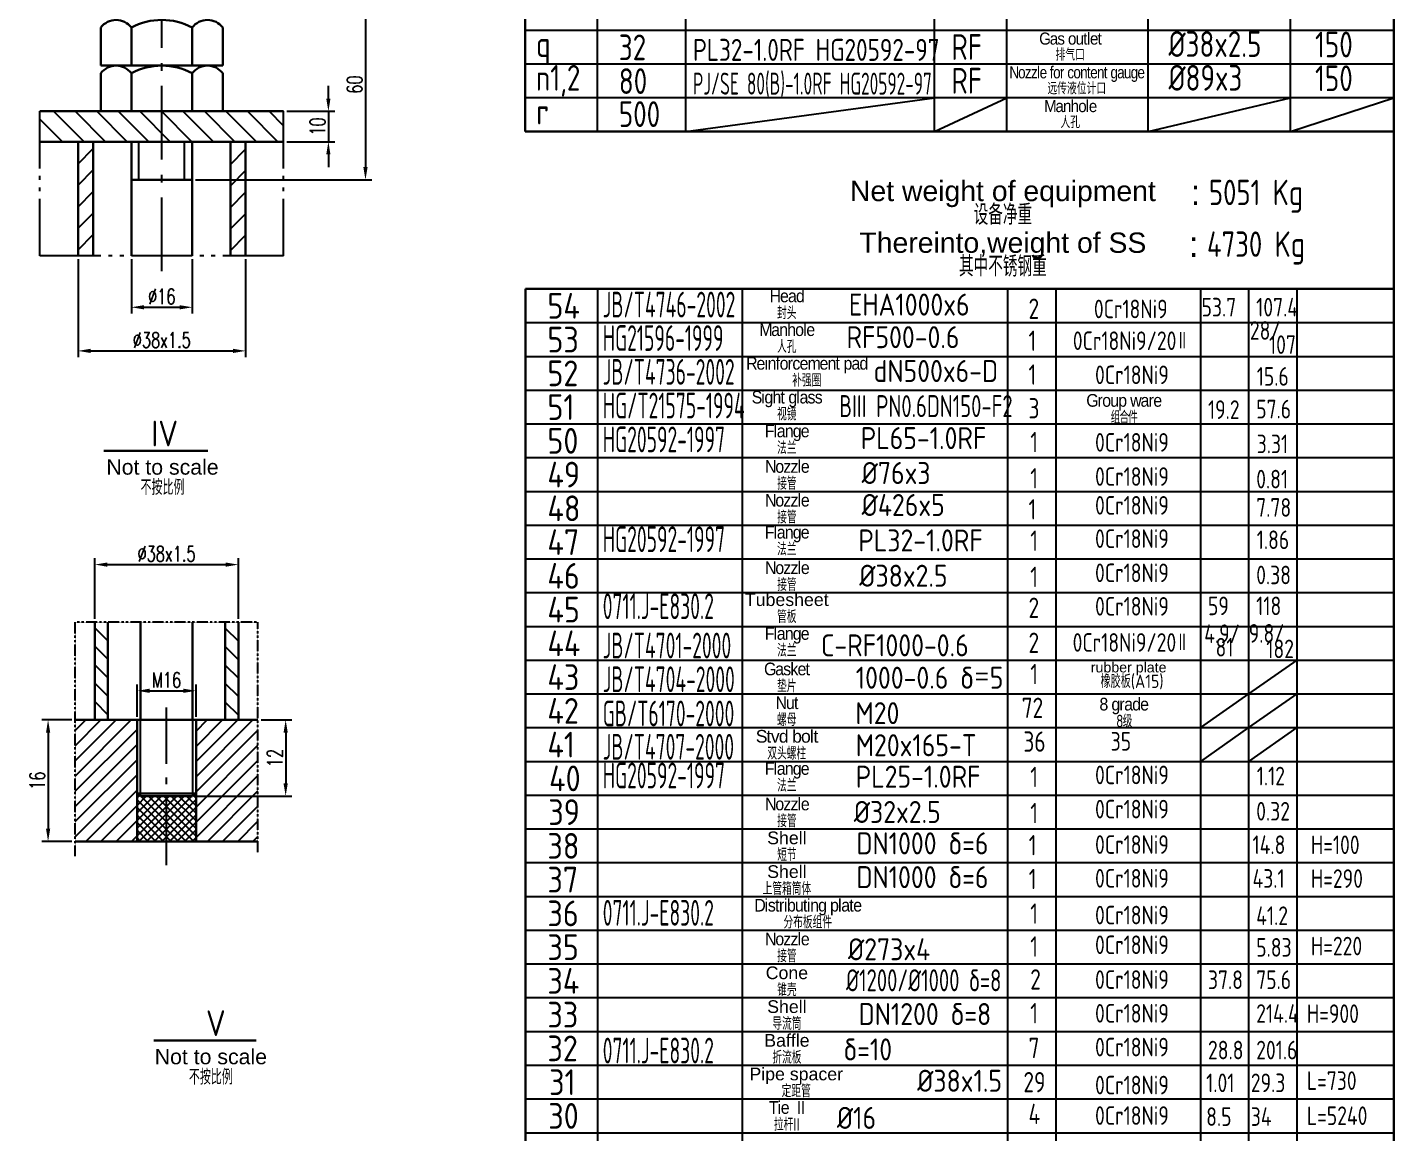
# Model space of a CAD drawing. Extents: x 25064 to 67879, y 10 to 12625.
# Drawn here: x 55334 to 59371, y 3952 to 7219 of the extents above; entities that cross this region are included whole.
import ezdxf

# ---------------------------------------------------------------- set-up
doc = ezdxf.new("R2010")
doc.units = 0
doc.linetypes.add('CENTER1', pattern=[0.75, 0.5, -0.1, 0.05, -0.1])
doc.linetypes.add('PHANTOM2', pattern=[1, 0.5, -0.1, 0.1, -0.1, 0.1, -0.1])
doc.layers.get('0').update_dxf_attribs({"linetype": 'CONTINUOUS'})
doc.layers.get('DEFPOINTS').update_dxf_attribs({"linetype": 'CONTINUOUS'})
for name, color, linetype in [('1', 2, 'CONTINUOUS'), ('4', 3, 'CENTER1'), ('6', 6, 'PHANTOM2'), ('TEXT', 2, 'CONTINUOUS'), ('图层1', 2, 'CONTINUOUS')]:
    doc.layers.add(name, color=color, linetype=linetype)
doc.layers.add('2', color=1, linetype='CONTINUOUS', lineweight=30)
doc.styles.add('Arial', font='arial.ttf')
doc.styles.add('GB', font='gbenor.shx', dxfattribs={"width": 0.9, "bigfont": 'gbcbig.shx'})
doc.styles.add('HZTXT', font='txt', dxfattribs={"width": 0.7, "bigfont": 'HZ.SHX'})
doc.styles.add('样式 1', font='gbenor.shx', dxfattribs={"bigfont": 'gbcbig.shx'})
doc.dimstyles.new('1', dxfattribs={"dimscale": 15, "dimtxt": 3, "dimasz": 2.5, "dimexe": 1.25, "dimexo": 0.625, "dimtad": 1, "dimdec": 0, "dimdsep": 46, "dimlunit": 6, "dimtxsty": 'HZTXT', "dimcen": 2.5, "dimclrt": 256, "dimadec": 0, "dimazin": 0, "dimtfac": 1, "dimtdec": 0, "dimtmove": 0, "dimatfit": 3, "dimfxl": 0, "dimtolj": 1, "dimtzin": 0, "dimarcsym": 0})

# ---------------------------------------------------------------- blocks, each defined once
blk = doc.blocks.new('*D30')
at = {"layer": 'DEFPOINTS', "color": 0}
for p in [(55798.9, 7330.9), (55821.4, 6768.4), (56333.2, 6768.4)]:
    blk.add_point(p, dxfattribs=at)
at = {"layer": 'TEXT', "color": 0, "lineweight": -2}
for p, q in [((55808.3, 7330.9), (56352, 7330.9)), ((56333.2, 7293.4), (56333.2, 6805.9)), ((55830.8, 6768.4), (56352, 6768.4))]:
    blk.add_line(p, q, dxfattribs=at)
at = {"layer": 'TEXT', "color": 0}
for points in [[(56327, 7293.4), (56339.5, 7293.4), (56333.2, 7330.9)], [(56327, 6805.9), (56339.5, 6805.9), (56333.2, 6768.4)]]:
    blk.add_solid(points, dxfattribs=at)
at = {"layer": 'TEXT', "insert": (56301.3, 7049.7), "char_height": 45, "attachment_point": 5, "rotation": 90, "style": 'HZTXT'}
blk.add_mtext('\\A1;60', dxfattribs=at)
blk = doc.blocks.new('*D36')
at = {"layer": 'DEFPOINTS', "color": 0}
for p in [(55475.4, 5172.3), (55395.4, 4813.2), (55475.4, 4813.2)]:
    blk.add_point(p, dxfattribs=at)
at = {"layer": 'TEXT', "color": 0, "lineweight": -2}
for p, q in [((55466, 5172.3), (55376.7, 5172.3)), ((55395.4, 5134.8), (55395.4, 4850.7)), ((55466, 4813.2), (55376.7, 4813.2))]:
    blk.add_line(p, q, dxfattribs=at)
at = {"layer": 'TEXT', "color": 0}
for points in [[(55389.2, 5134.8), (55401.7, 5134.8), (55395.4, 5172.3)], [(55389.2, 4850.7), (55401.7, 4850.7), (55395.4, 4813.2)]]:
    blk.add_solid(points, dxfattribs=at)
at = {"layer": 'TEXT', "insert": (55363.6, 4992.7), "char_height": 45, "attachment_point": 5, "rotation": 90, "style": 'HZTXT'}
blk.add_mtext('\\A1;16', dxfattribs=at)
blk = doc.blocks.new('*D37')
at = {"layer": 'DEFPOINTS', "color": 0}
for p in [(56015.4, 5172.3), (55822.6, 4947.1), (56097.4, 4947.1)]:
    blk.add_point(p, dxfattribs=at)
at = {"layer": 'TEXT', "color": 0, "lineweight": -2}
for p, q in [((56024.8, 5172.3), (56116.1, 5172.3)), ((56097.4, 5134.8), (56097.4, 4984.6)), ((55832, 4947.1), (56116.1, 4947.1))]:
    blk.add_line(p, q, dxfattribs=at)
at = {"layer": 'TEXT', "color": 0}
for points in [[(56091.1, 5134.8), (56103.6, 5134.8), (56097.4, 5172.3)], [(56091.1, 4984.6), (56103.6, 4984.6), (56097.4, 4947.1)]]:
    blk.add_solid(points, dxfattribs=at)
at = {"layer": 'TEXT', "insert": (56065.5, 5059.7), "char_height": 45, "attachment_point": 5, "rotation": 90, "style": 'HZTXT'}
blk.add_mtext('\\A1;12', dxfattribs=at)
blk = doc.blocks.new('*D39')
at = {"layer": 'DEFPOINTS', "color": 0}
for p in [(55832.6, 5258.3), (55658.3, 5172.3), (55832.6, 5172.3)]:
    blk.add_point(p, dxfattribs=at)
at = {"layer": 'TEXT', "color": 0, "lineweight": -2}
for p, q in [((55658.3, 5181.7), (55658.3, 5277.1)), ((55695.8, 5258.3), (55795.1, 5258.3)), ((55832.6, 5181.7), (55832.6, 5277.1))]:
    blk.add_line(p, q, dxfattribs=at)
at = {"layer": 'TEXT', "color": 0}
for points in [[(55695.8, 5264.6), (55695.8, 5252.1), (55658.3, 5258.3)], [(55795.1, 5264.6), (55795.1, 5252.1), (55832.6, 5258.3)]]:
    blk.add_solid(points, dxfattribs=at)
at = {"layer": 'TEXT', "insert": (55745.4, 5290.2), "char_height": 45, "attachment_point": 5, "style": 'HZTXT'}
blk.add_mtext('\\A1;M16', dxfattribs=at)
blk = doc.blocks.new('*D48')
at = {"layer": 'DEFPOINTS', "color": 0}
for p in [(56091.4, 6970.9), (56091.4, 6880.9), (56223.6, 6880.9)]:
    blk.add_point(p, dxfattribs=at)
at = {"layer": 'TEXT', "color": 0, "lineweight": -2}
for p, q in [((56223.6, 7008.4), (56223.6, 7045.9)), ((56100.8, 6970.9), (56242.3, 6970.9)), ((56223.6, 6970.9), (56223.6, 6880.9)), ((56100.8, 6880.9), (56242.3, 6880.9)), ((56223.6, 6843.4), (56223.6, 6805.9))]:
    blk.add_line(p, q, dxfattribs=at)
at = {"layer": 'TEXT', "color": 0}
for points in [[(56217.3, 7008.4), (56229.8, 7008.4), (56223.6, 6970.9)], [(56217.3, 6843.4), (56229.8, 6843.4), (56223.6, 6880.9)]]:
    blk.add_solid(points, dxfattribs=at)
at = {"layer": 'TEXT', "insert": (56191.7, 6925.9), "char_height": 45, "attachment_point": 5, "rotation": 90, "style": 'HZTXT'}
blk.add_mtext('\\A1;10', dxfattribs=at)
blk = doc.blocks.new('*D49')
at = {"layer": 'DEFPOINTS', "color": 0}
for p in [(55641.4, 6543.4), (55821.4, 6543.4), (55821.4, 6391.7)]:
    blk.add_point(p, dxfattribs=at)
at = {"layer": 'TEXT', "color": 0, "lineweight": -2}
for p, q in [((55641.4, 6534), (55641.4, 6372.9)), ((55821.4, 6534), (55821.4, 6372.9)), ((55678.9, 6391.7), (55783.9, 6391.7))]:
    blk.add_line(p, q, dxfattribs=at)
at = {"layer": 'TEXT', "color": 0}
for points in [[(55678.9, 6397.9), (55678.9, 6385.4), (55641.4, 6391.7)], [(55783.9, 6397.9), (55783.9, 6385.4), (55821.4, 6391.7)]]:
    blk.add_solid(points, dxfattribs=at)
at = {"layer": 'TEXT', "insert": (55731.4, 6423.6), "char_height": 45, "attachment_point": 5, "style": 'HZTXT'}
blk.add_mtext('\\A1;%%C16', dxfattribs=at)
blk = doc.blocks.new('*D50')
at = {"layer": 'DEFPOINTS', "color": 0}
for p in [(55483.9, 6543.4), (55978.9, 6543.4), (55978.9, 6262.8)]:
    blk.add_point(p, dxfattribs=at)
at = {"layer": 'TEXT', "color": 0, "lineweight": -2}
for p, q in [((55483.9, 6534), (55483.9, 6244.1)), ((55978.9, 6534), (55978.9, 6244.1)), ((55521.4, 6262.8), (55941.4, 6262.8))]:
    blk.add_line(p, q, dxfattribs=at)
at = {"layer": 'TEXT', "color": 0}
for points in [[(55521.4, 6269.1), (55521.4, 6256.6), (55483.9, 6262.8)], [(55941.4, 6269.1), (55941.4, 6256.6), (55978.9, 6262.8)]]:
    blk.add_solid(points, dxfattribs=at)
at = {"layer": 'TEXT', "insert": (55731.4, 6294.7), "char_height": 45, "attachment_point": 5, "style": 'HZTXT'}
blk.add_mtext('\\A1;%%C38x1.5', dxfattribs=at)
blk = doc.blocks.new('*D51')
at = {"layer": 'DEFPOINTS', "color": 0}
for p in [(55957.6, 5631.3), (55533.3, 5461.6), (55957.6, 5461.6)]:
    blk.add_point(p, dxfattribs=at)
at = {"layer": 'TEXT', "color": 0, "lineweight": -2}
for p, q in [((55533.3, 5471), (55533.3, 5650)), ((55570.8, 5631.3), (55920.1, 5631.3)), ((55957.6, 5471), (55957.6, 5650))]:
    blk.add_line(p, q, dxfattribs=at)
at = {"layer": 'TEXT', "color": 0}
for points in [[(55570.8, 5637.5), (55570.8, 5625), (55533.3, 5631.3)], [(55920.1, 5637.5), (55920.1, 5625), (55957.6, 5631.3)]]:
    blk.add_solid(points, dxfattribs=at)
at = {"layer": 'TEXT', "insert": (55745.4, 5663.2), "char_height": 45, "attachment_point": 5, "style": 'HZTXT'}
blk.add_mtext('\\A1;%%C38x1.5', dxfattribs=at)

msp = doc.modelspace()

# ---------------------------------------------------------------- hatches: boundary and pattern name
at = {"layer": 'TEXT'}
h = msp.add_hatch(dxfattribs=at)
h.set_pattern_fill('ANSI31', color=256, scale=10, style=0)
h.paths.add_polyline_path([(55658.25327, 4813.17784), (55658.25376, 5172.31493), (55475.4082, 5172.31518), (55475.4082, 4813.17784)])
h.paths.add_polyline_path([(55832.61006, 5172.3147), (55832.60958, 4813.17784), (56015.40821, 4813.17784), (56015.40842, 5172.31445)])
at = {"layer": '图层1'}
h = msp.add_hatch(dxfattribs=at)
h.set_pattern_fill('ANSI37', color=256, scale=5, style=0)
h.paths.add_polyline_path([(55668.26508, 4947.1325), (55658.25346, 4954.99853), (55658.25327, 4813.17784), (55745.43016, 4813.17784), (55745.43154, 4947.13238)])
h.paths.add_polyline_path([(55745.43016, 4813.17784), (55832.60958, 4813.17784), (55832.60977, 4954.99674), (55822.55048, 4947.09358), (55822.55048, 4947.13226), (55745.43154, 4947.13238)])

# ---------------------------------------------------------------- linework, layer by layer
at = {"layer": '1'}
for p, q in [((55731.4254, 7158.42179), (55731.43566, 7375.92179)), ((55731.42247, 7090.92179), (55731.42321, 7113.42179)), ((55731.41002, 6828.42179), (55731.42028, 7045.92179)), ((55371.39427, 6802.17252), (55371.39464, 6970.92252)), ((55371.39464, 6947.67399), (55438.16588, 6880.92252)), ((55501.81481, 6880.92252), (55411.78844, 6970.92252)), ((55475.43737, 6970.92252), (55565.46373, 6880.92179)), ((55629.11339, 6880.92179), (55539.08629, 6970.92252)), ((55602.73522, 6970.92252), (55692.76232, 6880.92179)), ((55756.41124, 6880.92179), (55666.38488, 6970.92179)), ((55730.0338, 6970.92179), (55820.06017, 6880.92179)), ((55883.70909, 6880.92179), (55793.68273, 6970.92179)), ((55857.33165, 6970.92179), (55947.35802, 6880.92179)), ((56011.00695, 6880.92179), (55920.98058, 6970.92179)), ((55984.6295, 6970.92179), (56074.6566, 6880.92179)), ((56091.39464, 6927.81876), (56048.27916, 6970.92179)), ((56091.39464, 6802.17179), (56091.39464, 6970.92106)), ((55485.13756, 6880.92252), (55483.89464, 6879.6796)), ((55663.89464, 6768.42179), (55663.89464, 6880.92179)), ((55798.89464, 6768.42179), (55798.89464, 6880.92179)), ((55937.04552, 6880.92179), (55933.89464, 6877.77091)), ((55483.89427, 6816.04899), (55528.89464, 6861.0358)), ((55933.89464, 6814.14103), (55978.89464, 6859.12711)), ((55528.89427, 6797.40592), (55483.89427, 6752.4191)), ((55731.40636, 6760.92179), (55731.40782, 6783.42179)), ((55978.89464, 6795.49723), (55933.89464, 6750.51041)), ((55371.39427, 6768.42252), (55371.39427, 6779.67252)), ((55371.39427, 6734.67252), (55371.39427, 6745.92252)), ((56091.39464, 6768.42179), (56091.39464, 6779.67179)), ((56091.39464, 6734.67179), (56091.39464, 6745.92179)), ((55371.39391, 6543.42252), (55371.39427, 6712.17252)), ((55483.89427, 6688.78849), (55528.89427, 6733.7753)), ((55731.39391, 6498.42179), (55731.40416, 6715.92179)), ((55933.89391, 6686.88053), (55978.89464, 6731.86734)), ((56091.39391, 6543.42179), (56091.39391, 6712.17179)), ((55528.89427, 6670.14542), (55483.89427, 6625.1586)), ((55978.89391, 6668.23673), (55933.89391, 6623.25065)), ((55483.89391, 6561.52872), (55528.89427, 6606.51481)), ((55933.89391, 6559.62003), (55978.89391, 6604.60685)), ((55551.39391, 6543.42252), (55371.39391, 6543.42252)), ((55585.14391, 6543.42252), (55573.89391, 6543.42252)), ((55618.89391, 6543.42179), (55607.64391, 6543.42179)), ((55821.39391, 6543.42179), (55641.39391, 6543.42179)), ((55855.14391, 6543.42179), (55843.89391, 6543.42179)), ((55888.89391, 6543.42179), (55877.64391, 6543.42179)), ((56091.39391, 6543.42179), (55911.39391, 6543.42179)), ((57447.49424, 888.72305), (57447.49424, 6446.22293)), ((58373.74424, 888.72305), (58373.74424, 6446.22293)), ((56806.24475, 6346.47293), (59371.24475, 6346.47293)), ((56806.24475, 6246.72293), (59371.24475, 6246.72293)), ((56806.24475, 6146.97293), (59371.24475, 6146.97293)), ((56806.24475, 6047.22293), (59371.24475, 6047.22293)), ((56806.24475, 5947.47293), (59371.24475, 5947.47293)), ((56806.24475, 5847.72293), (59371.24475, 5847.72293)), ((56806.24475, 5747.97293), (59371.24475, 5747.97293)), ((56806.24475, 5648.22293), (59371.24475, 5648.22293)), ((56806.24475, 5548.47293), (59371.24475, 5548.47293)), ((55533.26586, 5444.43408), (55571.83666, 5405.87426)), ((55918.97973, 5443.3413), (55957.55126, 5404.78149)), ((56806.24475, 5448.72293), (59371.24475, 5448.72293)), ((55571.83666, 5351.33373), (55533.26586, 5389.89355)), ((55957.55126, 5350.24169), (55918.97973, 5388.80151)), ((55533.26513, 5335.35375), (55571.83666, 5296.79394)), ((55918.97973, 5334.26171), (55957.55126, 5295.70117)), ((56806.24475, 5348.97293), (59371.24475, 5348.97293)), ((58943.74475, 5249.2227), (59086.24475, 5348.9727)), ((55571.83666, 5242.25341), (55533.26513, 5280.81396)), ((55957.55126, 5241.16137), (55918.97973, 5279.72119)), ((56806.24475, 5249.22293), (59371.24475, 5249.22293)), ((58801.24475, 5149.4727), (58943.74475, 5249.2227)), ((58943.74475, 5149.4727), (59086.24475, 5249.2227)), ((55533.26513, 5226.27343), (55571.83666, 5187.71362)), ((55918.97973, 5225.18139), (55957.55126, 5186.62084)), ((56806.24475, 5149.47293), (59371.24475, 5149.47293)), ((58801.24475, 5049.7227), (58943.74475, 5149.4727)), ((58943.74475, 5049.7227), (59086.24475, 5149.4727)), ((56806.24475, 5049.72293), (59371.24475, 5049.72293)), ((56806.24271, 4949.97293), (59371.24271, 4949.97293)), ((56806.24373, 4949.97293), (59371.24373, 4949.97293)), ((56806.24475, 4850.22293), (59371.24475, 4850.22293)), ((56806.24475, 4750.47293), (59371.24475, 4750.47293)), ((56806.24475, 4650.72293), (59371.24475, 4650.72293)), ((56806.24475, 4550.97293), (59371.24475, 4550.97293)), ((56806.24475, 4451.22293), (59371.24475, 4451.22293)), ((56806.24475, 4351.47293), (59371.24475, 4351.47293)), ((56806.24475, 4251.72293), (59371.24475, 4251.72293)), ((56806.24475, 4151.97293), (59371.24475, 4151.97293)), ((56806.24271, 4052.22293), (59371.24271, 4052.22293)), ((56806.24373, 4052.22293), (59371.24373, 4052.22293)), ((56806.24373, 3952.47293), (59371.24373, 3952.47293)), ((56806.24475, 3952.47293), (59371.24475, 3952.47293)), ((56806.24475, 3952.47293), (59371.24475, 3952.47293)), ((56806.24475, 3952.47293), (59371.24475, 3952.47293)), ((56806.24475, 3952.47293), (59371.24475, 3952.47293)), ((56806.24475, 3952.47293), (59371.24475, 3952.47293)), ((56806.24475, 3952.47293), (59371.24475, 3952.47293)), ((56806.24475, 3952.47293), (59371.24475, 3952.47293)), ((56806.24475, 3952.47293), (59371.24475, 3952.47293)), ((56806.24475, 3952.47293), (59371.24475, 3952.47293)), ((56806.24475, 3952.47293), (59371.24475, 3952.47293)), ((56806.24475, 3952.47293), (59371.24475, 3952.47293))]:
    msp.add_line(p, q, dxfattribs=at)
at = {"layer": '2'}
for p, q in [((59371.33478, 159.99999), (59371.33478, 12474.99999)), ((56805.08724, 6910.70993), (56805.08724, 8207.45993)), ((55551.39464, 7105.92252), (55551.39501, 7218.42179)), ((55641.39464, 7105.92179), (55641.39464, 7218.42179)), ((55821.39464, 7105.92179), (55821.39464, 7218.42179)), ((55911.39464, 7105.92179), (55911.39464, 7218.42179)), ((55911.39464, 7105.92179), (55551.39464, 7105.92252)), ((55551.39464, 6970.92252), (55551.39464, 7083.42252)), ((55641.39464, 6970.92179), (55641.39464, 7083.42179)), ((55821.39464, 6970.92179), (55821.39464, 7083.42179)), ((55911.39464, 6970.92179), (55911.39464, 7083.42179)), ((56091.39464, 6970.92106), (55371.39464, 6970.92252)), ((59371.33472, 6910.70993), (56805.08721, 6910.70993)), ((56091.39464, 6880.92106), (55371.39464, 6880.92252)), ((55483.89464, 6880.92252), (55483.89391, 6543.42252)), ((55528.89391, 6543.42252), (55528.89464, 6880.92252)), ((55641.39391, 6543.42179), (55641.39464, 6880.92179)), ((55641.39391, 6543.42179), (55641.39464, 6880.92179)), ((55821.39391, 6543.42179), (55821.39464, 6880.92179)), ((55933.89464, 6880.92179), (55933.89391, 6543.42179)), ((55978.89391, 6543.42179), (55978.89464, 6880.92179)), ((55821.39464, 6768.42179), (55641.39464, 6768.42179)), ((56806.24475, 159.99999), (56806.24475, 6446.22293)), ((56806.24475, 6446.22293), (59371.24475, 6446.22293)), ((55559.66762, 5967.49397), (55866.91476, 5967.49397)), ((55533.26513, 5172.31518), (55533.26586, 5461.60058)), ((55571.83666, 5172.31518), (55571.83739, 5461.60058)), ((55668.26542, 5172.31492), (55668.26586, 5461.60058)), ((55822.55126, 5461.60058), (55822.55082, 5172.31471)), ((55918.97973, 5172.31445), (55918.97973, 5461.60058)), ((55957.55126, 5172.31445), (55957.55126, 5461.60058)), ((55822.55082, 5172.31471), (55475.4082, 5172.31518)), ((55658.25327, 4813.17784), (55658.25376, 5172.31493)), ((56015.4082, 5172.31445), (55822.55082, 5172.31471)), ((55832.60958, 4813.17784), (55832.61006, 5172.3147)), ((55658.25346, 4954.99853), (55745.43162, 4954.99764)), ((55658.25346, 4954.99853), (55668.26508, 4947.1325)), ((55668.26508, 4947.1325), (55822.55048, 4947.13226)), ((55832.60977, 4954.99674), (55745.43162, 4954.99764)), ((55832.60977, 4954.99674), (55822.59799, 4947.13091)), ((56015.40746, 4813.17784), (55475.40746, 4813.17784)), ((55707.80803, 4225.0574), (56009.83649, 4225.0574))]:
    msp.add_line(p, q, dxfattribs=at)
for centre, radius, start, end in [((55596.39464, 7184.67179), 56.24999, 36.86988831, 143.13009644), ((55731.39464, 7049.67179), 191.24999, 61.92751312, 118.07248688), ((55866.39464, 7184.67179), 56.24999, 36.86988831, 143.13009644), ((55596.39464, 7049.67252), 56.24999, 36.86988831, 143.13009644), ((55731.39464, 6914.67179), 191.24999, 61.92751312, 118.07248688), ((55866.39464, 7049.67179), 56.24999, 36.86988831, 143.13009644)]:
    msp.add_arc(centre, radius, start, end, dxfattribs=at)
at = {"layer": '4', "ltscale": 400}
msp.add_line((55745.42944, 4742.55047), (55745.43423, 5209.24579), dxfattribs=at)
at = {"layer": '6'}
for p, q in [((55475.4082, 4769.64608), (55475.4082, 5461.60131)), ((56015.4082, 5461.60058), (55475.4082, 5461.60131)), ((56015.4082, 4780.44459), (56015.40858, 5461.60058))]:
    msp.add_line(p, q, dxfattribs=at)
at = {"layer": 'DEFPOINTS'}
msp.add_point((55821.39464, 6768.42179), dxfattribs=at)
at = {"layer": 'TEXT'}
for p, q in [((57019.99424, 888.72305), (57019.99424, 6446.22293)), ((58231.24424, 888.72305), (58231.24424, 6446.22293)), ((58801.24424, 888.72305), (58801.24424, 6446.22293)), ((58943.74424, 974.22305), (58943.74424, 6446.22293)), ((59086.24424, 888.72305), (59086.24424, 6446.22293)), ((55668.26508, 4947.1325), (55668.26542, 5172.31492)), ((55822.55082, 5172.31471), (55822.55048, 4947.13226))]:
    msp.add_line(p, q, dxfattribs=at)
at = {"layer": '图层1'}
for p, q in [((57018.83724, 6910.70993), (57018.83724, 8207.45993)), ((57279.45357, 6910.70993), (57279.45357, 8207.45993)), ((58014.73307, 6910.70993), (58014.73307, 8207.45993)), ((58228.48307, 6910.70993), (58228.48307, 8207.45993)), ((58646.34343, 6910.70993), (58646.34343, 8207.45993)), ((59066.68422, 6910.70993), (59066.68422, 8207.45993)), ((59371.33472, 7209.95993), (56805.08721, 7209.95993)), ((59371.33472, 7110.20993), (56805.08721, 7110.20993)), ((59371.33472, 7010.45993), (56805.08721, 7010.45993)), ((57279.45357, 6910.70993), (58014.73304, 7010.45993)), ((58014.73307, 6910.70993), (58228.48307, 7010.45993)), ((58646.34343, 6910.70993), (59066.68422, 7010.45993)), ((59066.68422, 6910.70993), (59371.33475, 7010.45993))]:
    msp.add_line(p, q, dxfattribs=at)

# ---------------------------------------------------------------- texts
at = {"color": 2, "style": '样式 1'}
msp.add_text('橡胶板(A15)', height=39.6, dxfattribs=at).set_placement((58505.38245, 5266.72233))
at = {"color": 2, "insert": (58464.79784, 5342.68388), "char_height": 30, "width": 281.773462, "attachment_point": 1, "style": 'Arial'}
msp.add_mtext(' rubber plate  ', dxfattribs=at)
at = {"layer": '1', "style": '样式 1', "width": 0.9}
for s, height, p in [('53.7', 55, (58803.67824, 6364.51973)), ('107.4', 55, (58965.1203, 6364.51973)), ('2', 60, (58292.3873, 6357.44121)), ('0Cr18Ni9', 55, (58485.52423, 6359.24093)), ('28/', 55, (58946.39417, 6295.60831)), ('1', 60, (58292.38627, 6262.82571)), ('0Cr18Ni9/20Ⅱ', 55, (58423.30096, 6265.32617)), ('107', 55, (59002.99291, 6253.77832)), ('1', 60, (58292.38627, 6162.80718)), ('0Cr18Ni9', 55, (58488.94127, 6164.52204)), ('15.6', 55, (58966.6991, 6159.93339)), ('3', 60, (58292.38627, 6063.32571)), ('19.2', 55, (58822.61927, 6061.70878)), ('57.6', 55, (58965.11927, 6063.32571)), ('1', 60, (58297.44027, 5963.30729)), ('0Cr18Ni9', 55, (58488.94127, 5965.02216)), ('3.31', 55, (58966.6991, 5960.43351)), ('1', 60, (58297.44027, 5856.42432)), ('0Cr18Ni9', 55, (58488.94127, 5864.01884)), ('0.81', 55, (58965.11927, 5856.42432)), ('1', 60, (58292.38737, 5764.60975)), ('0Cr18Ni9', 55, (58488.94237, 5778.89065)), ('7.78', 55, (58965.12037, 5772.61606)), ('0Cr18Ni9', 55, (58488.94124, 5680.39408)), ('1', 60, (58297.44024, 5671.99284)), ('1.86', 55, (58966.69907, 5677.12537)), ('1', 60, (58297.44024, 5565.10987)), ('0Cr18Ni9', 55, (58488.94124, 5579.39076)), ('0.38', 55, (58965.11924, 5573.11618)), ('2', 60, (58292.38675, 5473.77495)), ('0Cr18Ni9', 55, (58488.94175, 5480.46132)), ('59', 55, (58822.61975, 5481.78125)), ('118', 55, (58965.11975, 5481.78125)), ('4.9/', 55, (58811.5954, 5399.41971)), ('9.8/', 55, (58943.08895, 5400.49049)), ('2', 60, (58292.38675, 5370.23644)), ('81', 55, (58845.08948, 5359.57903)), ('182', 55, (58994.95219, 5354.7579)), ('1', 60, (58297.44075, 5277.72276)), ('72', 60, (58272.17075, 5177.97276)), ('36', 60, (58277.22475, 5078.22276)), ('35', 55, (58535.21935, 5081.46132)), ('1', 60, (58297.44024, 4973.74284)), ('0Cr18Ni9', 55, (58488.94124, 4982.14408)), ('1.12', 55, (58966.69907, 4978.87537)), ('1', 60, (58297.44024, 4866.85987)), ('0Cr18Ni9', 55, (58488.94124, 4881.14076)), ('0.32', 55, (58965.11924, 4874.86618)), ('1', 60, (58292.97272, 4771.95198)), ('0Cr18Ni9', 55, (58488.94233, 4776.40557)), ('14.8', 55, (58954.30626, 4775.92931)), ('H=100', 55, (59126.6617, 4775.67943)), ('1', 60, (58292.97272, 4672.20198)), ('0Cr18Ni9', 55, (58488.94233, 4676.65557)), ('43.1', 55, (58954.30626, 4676.17931)), ('H=290', 55, (59126.6617, 4675.92943)), ('1', 60, (58297.44024, 4569.96501)), ('0Cr18Ni9', 55, (58488.94124, 4568.00464)), ('41.2', 55, (58965.11924, 4566.2085)), ('1', 60, (58297.44024, 4472.59001)), ('0Cr18Ni9', 55, (58488.94124, 4480.18453)), ('5.83', 55, (58965.11924, 4472.59001)), ('H=220', 55, (59126.6617, 4476.42943)), ('2', 60, (58297.43967, 4375.35899)), ('0Cr18Ni9', 55, (58488.94067, 4377.40563)), ('37.8', 55, (58822.61867, 4376.92943)), ('75.6', 55, (58965.11867, 4376.92943)), ('1', 60, (58297.43967, 4275.60899)), ('0Cr18Ni9', 55, (58488.94067, 4277.65563)), ('214.4', 55, (58965.11867, 4277.17943)), ('H=900', 55, (59114.74367, 4276.66786)), ('7', 60, (58292.38624, 4172.89163)), ('0Cr18Ni9', 55, (58488.94067, 4177.90563)), ('28.8', 55, (58822.61924, 4169.10462)), ('201.6', 55, (58965.11924, 4169.10462)), ('29', 60, (58277.22373, 4071.86296)), ('0Cr18Ni9', 55, (58488.94073, 4065.71681)), ('1.01', 55, (58817.31716, 4072.21056)), ('29.3', 55, (58949.21299, 4072.21056)), ('L=730', 55, (59114.74373, 4078.80391)), ('4', 60, (58292.38624, 3977.85376)), ('0Cr18Ni9', 55, (58488.94124, 3975.58479)), ('8.5', 55, (58817.31716, 3972.46056)), ('34', 55, (58949.21299, 3972.46056)), ('L=5240', 55, (59114.74424, 3975.04249))]:
    msp.add_text(s, height=height, dxfattribs=at).set_placement(p)
at = {"layer": '1', "color": 6, "style": '样式 1', "width": 0.9}
msp.add_text('0Cr18Ni9/20Ⅱ', height=55, dxfattribs=at).set_placement((58422.69379, 5373.69718))
at = {"layer": 'TEXT', "style": '样式 1'}
for s, height, p in [('54', 76, (56870.87548, 6358.00916)), ('EHA1000x6', 65, (57761.49412, 6367.13452)), ('53', 76, (56870.87548, 6258.25916)), ('RF500-0.6', 65, (57754.56067, 6270.87204)), ('52', 76, (56870.87497, 6158.50916)), ('dN500x6-D', 65, (57834.72773, 6170.85351)), ('51', 76, (56870.87548, 6058.75916)), ('IV', 76, (55700.24809, 5980.63244)), ('50', 76, (56870.87497, 5959.00916)), ('PL65-1.0RF', 65, (57796.68616, 5972.575)), ('49', 76, (56870.87548, 5859.25916)), ('%%C76x3', 65, (57799.37138, 5869.4134)), ('48', 76, (56870.87548, 5759.50916)), ('%%C426x5', 65, (57799.37247, 5774.92421)), ('47', 76, (56870.87497, 5659.75916)), ('PL32-1.0RF', 65, (57789.65243, 5670.23692)), ('46', 76, (56870.87548, 5560.00916)), ('%%C38x2.5', 65, (57792.33765, 5565.94821)), ('45', 76, (56870.87497, 5460.25916)), ('44', 76, (56870.87497, 5360.50916)), ('C-RF1000-0.6', 65, (57679.04293, 5360.16243)), ('43', 76, (56870.87497, 5260.75916)), ('1000-0.6 δ＝5', 65, (57781.84323, 5264.44817)), ('42', 76, (56870.87548, 5161.00916)), ('M20', 65, (57781.08061, 5159.72901)), ('41', 76, (56870.87497, 5061.25916)), ('40', 76, (56875.92692, 4961.50916)), ('PL25-1.0RF', 65, (57781.84272, 4971.98692)), ('39', 76, (56873.40094, 4861.75916)), ('%%C32x2.5', 65, (57776.17871, 4867.69821)), ('38', 76, (56870.87497, 4762.00916)), ('DN1000 δ=6', 65, (57783.81812, 4774.88795)), ('37', 76, (56870.87548, 4662.25916)), ('DN1000 δ=6', 65, (57783.81812, 4675.13795)), ('36', 76, (56870.87497, 4562.50916)), ('35', 76, (56870.87497, 4462.75916)), ('%%C273x4', 65, (57759.00926, 4461.90969)), ('34', 76, (56870.87497, 4363.00916)), ('33', 76, (56870.87548, 4263.25916)), ('DN1200 δ=8', 65, (57790.36116, 4270.53409)), ('V', 76, (55861.83649, 4238.19587)), ('32', 76, (56870.87497, 4163.50916)), ('δ=10', 65, (57745.77955, 4166.01257)), ('31', 76, (56875.92692, 4063.75916)), ('%%C38x1.5', 65, (57963.38522, 4073.33958)), ('30', 76, (56873.40094, 3964.00916)), ('%%C16', 65, (57726.09999, 3963.65305))]:
    msp.add_text(s, height=height, dxfattribs=at).set_placement(p)
for s, height, width, p in [('JB/T4746-2002', 76, 0.65, (57034.2453, 6361.73218)), ('HG21596-1999', 76, 0.65, (57034.24427, 6262.82571)), ('JB/T4736-2002', 76, 0.65, (57034.24427, 6162.80718)), ('HG/T21575-1994', 76, 0.65, (57034.24427, 6063.32571)), ('BIII PN0.6DN150-F2', 65, 0.8, (57733.1192, 6067.07948)), ('HG20592-1997', 76, 0.65, (57034.24427, 5963.30729)), ('HG20592-1997', 76, 0.65, (57034.24424, 5668.35419)), ('0711.J-E830.2', 76, 0.65, (57034.24475, 5470.13612)), ('JB/T4701-2000', 76, 0.65, (57034.24475, 5354.12148)), ('JB/T4704-2000', 76, 0.65, (57034.24475, 5254.37148)), ('GB/T6170-2000', 76, 0.65, (57034.24475, 5153.33932)), ('JB/T4707-2000', 76, 0.65, (57034.24475, 5054.87148)), ('HG20592-1997', 76, 0.65, (57034.24424, 4970.10419)), ('0711.J-E830.2', 76, 0.65, (57034.2453, 4564.13761)), ('%%C1200/%%C1000 δ=8', 65, 0.8, (57753.37339, 4370.28409)), ('0711.J-E830.2', 76, 0.65, (57034.24424, 4157.1216))]:
    msp.add_text(s, height=height, dxfattribs=dict(at, width=width)).set_placement(p)
at = {"layer": 'TEXT', "color": 6, "style": '样式 1'}
msp.add_text('M20x165-T', height=65, dxfattribs=at).set_placement((57781.84323, 5064.94817))
at = {"layer": '图层1', "style": 'GB'}
for s, height, width, p in [('32', 76, 0.9, (57081.78471, 7121.85019)), ('RF', 76, 0.9, (58064.60804, 7122.83944)), ('%%C38x2.5', 76, 0.9, (58705.97254, 7131.58585)), ('150', 76, 0.9, (59138.97919, 7130.16085)), ('q', 76, 0.9, (56837.16677, 7131.58585)), ('PL32-1.0RF HG20592-97 ', 65, 0.9, (57300.88352, 7119.90685)), ('n1,2', 76, 0.9, (56837.16677, 7031.83585)), ('%%C89x3', 76, 0.9, (58705.97254, 7031.83585)), ('150', 76, 0.9, (59138.97919, 7030.41085)), ('80', 76, 0.9, (57081.78471, 7022.10019)), ('PJ/SE 80(B)-1.0RF HG20592-97 ', 65, 0.67, (57300.88352, 7020.15685)), ('RF', 76, 0.9, (58064.60804, 7023.08944)), ('500', 76, 0.9, (57081.78471, 6924.56861))]:
    msp.add_text(s, height=height, dxfattribs=dict(at, width=width)).set_placement(p)
at = {"layer": '图层1', "style": '样式 1'}
msp.add_text('r', height=76, dxfattribs=at).set_placement((56837.16677, 6932.08585))
at = {"layer": '图层1', "attachment_point": 8, "style": 'GB'}
for s, insert, char_height, width, line_spacing_factor in [('{\\fArial|b0|i0|c0|p34;\\T0.9;Gas outlet\\P}排气口', (58415.70542, 7120.48959), 35.6258911, 452.0783114, 0.8), ('{\\fArial|b0|i0|c0|p34;\\W0.8;\\T0.9;Nozzle for content gauge\\P}远传液位计口', (58434.92909, 7020.73959), 35.6258911, 452.0783114, 0.8), ('{\\fArial|b0|i0|c0|p34;\\T0.9;Manhole\\P}人孔', (58415.70542, 6920.98959), 35.6258911, 452.0783114, 0.8), ('{\\fArial|b0|i0|c0|p34;\\W1;Net weight of equipment\\P\\Fgbenor,gbcbig|c134;设备净重}', (58216.62151, 6635.22226), 59.9999999, 1044.0195498, 0.7), ('{\\fArial|b0|i0|c0|p34;\\W1;Thereinto,weight of SS\\P\\Fgbenor,gbcbig|c134;其中不锈钢重}', (58216.62151, 6482.38305), 59.9999999, 1044.0195498, 0.7), ('{\\fArial|b0|i0|c0|p34;\\T0.9;Head\\P}封头', (57578.04495, 6356.53535), 37.4999985, 409.1527006, 0.8), ('{\\fArial|b0|i0|c0|p34;\\T0.9;Manhole\\P}人孔', (57578.04495, 6256.78535), 37.4999985, 409.1527006, 0.8), ('{\\fArial|b0|i0|c0|p34;\\T0.9;Reinforcement pad\\P}补强圈', (57637.1451, 6157.03535), 37.4999985, 409.1527006, 0.8), ('{\\fArial|b0|i0|c0|p34;\\T0.9;Sight glass\\P}视镜', (57578.04495, 6057.28535), 37.4999985, 409.1527006, 0.8), ('{\\fArial|b0|i0|c0|p34;\\T0.9;Group ware\\P\\Fgbenor,gbcbig|c134;组合件}', (58573.85042, 6047.7853), 37.4999985, 409.1527006, 0.8), ('{\\fArial|b0|i0|c0|p34;\\T0.9;Flange\\Fgbenor,gbcbig|c134;\\P}法兰', (57578.04495, 5957.53535), 37.4999985, 409.1527006, 0.8), ('{\\fArial|b0|i0|c0|p34;\\W1;Not to scale\\P\\Fgbenor,gbcbig|c134;不按比例}', (55733.42883, 5836.93206), 45.001125, 452.2539194, 0.8), ('{\\fArial|b0|i0|c0|p34;\\T0.9;Nozzle\\P}接管', (57578.44262, 5852.53533), 37.4999985, 409.1527006, 0.8), ('{\\fArial|b0|i0|c0|p34;\\T0.9;Nozzle\\P}接管', (57578.44262, 5752.78533), 37.4999985, 409.1527006, 0.8), ('{\\fArial|b0|i0|c0|p34;\\T0.9;Flange\\Fgbenor,gbcbig|c134;\\P}法兰', (57578.04495, 5658.28535), 37.4999985, 409.1527006, 0.8), ('{\\fArial|b0|i0|c0|p34;\\T0.9;Nozzle\\P}接管', (57578.44262, 5553.28533), 37.4999985, 409.1527006, 0.8), ('{\\fArial|b0|i0|c0|p34;\\W1;Tubesheet\\P}管板', (57578.04495, 5458.78535), 37.4999985, 409.1527006, 0.8), ('{\\fArial|b0|i0|c0|p34;\\T0.9;Flange\\Fgbenor,gbcbig|c134;\\P}法兰', (57578.04495, 5359.03535), 37.4999985, 409.1527006, 0.8), ('{\\fArial|b0|i0|c0|p34;\\T0.9;Gasket \\P}垫片 ', (57578.04495, 5254.03535), 37.4999985, 409.1527006, 0.8), ('{\\fArial|b0|i0|c0|p34;\\T0.9;Nut\\P}螺母', (57578.04495, 5154.28535), 37.4999985, 409.1527006, 0.8), ('{\\fArial|b0|i0|c0|p34;\\T0.9;8 grade\\P\\Fgbenor,gbcbig|c134;8级}', (58573.85042, 5150.0353), 37.4999985, 409.1527006, 0.8), ('{\\fArial|b0|i0|c0|p34;\\T0.9;Flange\\Fgbenor,gbcbig|c134;\\P}法兰', (57578.04495, 4960.03535), 37.4999985, 409.1527006, 0.8), ('{\\fArial|b0|i0|c0|p34;\\T0.9;Nozzle\\P}接管', (57578.44262, 4855.03533), 37.4999985, 409.1527006, 0.8), ('{\\fArial|b0|i0|c0|p34;\\W1;Shell\\P}短节', (57578.44262, 4754.91732), 37.4999985, 409.1527006, 0.8), ('{\\fArial|b0|i0|c0|p34;\\W1;Shell\\P}上管箱筒体', (57578.44262, 4655.16732), 37.4999985, 409.1527006, 0.8), ('{\\fArial|b0|i0|c0|p34;\\T0.9;Distributing plate\\P}分布板组件', (57640.0213, 4555.78533), 37.4999985, 409.1527006, 0.8), ('{\\fArial|b0|i0|c0|p34;\\T0.9;Nozzle\\P}接管', (57578.44262, 4456.03533), 37.4999985, 409.1527006, 0.8), ('{\\fArial|b0|i0|c0|p34;\\W1;Cone\\P}锥壳', (57578.44262, 4355.91732), 37.4999985, 409.1527006, 0.8), ('{\\fArial|b0|i0|c0|p34;\\W1;Shell\\P}导流筒', (57578.44262, 4256.16732), 37.4999985, 409.1527006, 0.8), ('{\\fArial|b0|i0|c0|p34;\\W1;Baffle\\P}折流板', (57578.44262, 4156.41732), 37.4999985, 409.1527006, 0.8), ('{\\fArial|b0|i0|c0|p34;\\W1;Not to scale\\P\\Fgbenor,gbcbig|c134;不按比例}', (55876.35055, 4094.49548), 45.001125, 452.2539194, 0.8), ('{\\fArial|b0|i0|c0|p34;\\W1;Pipe spacer \\P}定距管', (57605.9795, 4057.03546), 37.4999985, 409.1527006, 0.8), ('{\\fArial|b0|i0|c0|p34;\\T0.9;Tie  II\\P}拉杆II', (57578.04495, 3958.11173), 37.4999985, 409.1527006, 0.8)]:
    msp.add_mtext(s, dxfattribs=dict(at, insert=insert, char_height=char_height, width=width, line_spacing_factor=line_spacing_factor))
at = {"layer": '图层1', "char_height": 74.9999998, "width": 399.4780383, "attachment_point": 8, "style": 'GB'}
for s, insert in [('{\\fArial|b0|i0|c0|p34;: }5051 Kg', (58938.37031, 6670.94115)), ('{\\fArial|b0|i0|c0|p34;: }4730 Kg', (58938.37031, 6518.10194))]:
    msp.add_mtext(s, dxfattribs=dict(at, insert=insert))
at = {"layer": '图层1', "color": 6, "insert": (57578.04495, 5054.96853), "char_height": 37.4999985, "width": 409.1527006, "attachment_point": 8, "line_spacing_factor": 0.8, "style": 'GB'}
msp.add_mtext('{\\fArial|b0|i0|c0|p34;\\W1;\\T0.9;Stvd bolt\\P}双头螺柱', dxfattribs=at)

# ---------------------------------------------------------------- dimensions: what is measured, and where the dimension line sits
at = {"layer": 'TEXT'}
dim = msp.add_linear_dim(base=(56333.21357, 6768.42179), p1=(55798.89464, 7330.92179), p2=(55821.39464, 6768.42179), angle=90, text='60', dimstyle='1', dxfattribs=at)
dim.commit()
dim.dimension.update_dxf_attribs({"geometry": '*D30', "text_midpoint": (56301.33857, 7049.67179)})
for base, p1, p2, text, picture, middle in [((56223.55545, 6880.92106), (56091.39464, 6970.92106), (56091.39464, 6880.92106), '10', '*D48', (56191.68045, 6925.92106)), ((55395.44899, 4813.17784), (55475.4082, 5172.31518), (55475.40746, 4813.17784), '16', '*D36', (55363.57399, 4992.74651)), ((56097.39799, 4947.13091), (56015.4082, 5172.31445), (55822.59799, 4947.13091), '12', '*D37', (56065.52299, 5059.72268))]:
    dim = msp.add_linear_dim(base=base, p1=p1, p2=p2, angle=90, text=text, dimstyle='1', override={"dimfxl": 1.25}, dxfattribs=at)
    dim.commit()
    dim.dimension.update_dxf_attribs({"geometry": picture, "text_midpoint": middle})
for base, p1, p2, text, picture, middle in [((55978.89391, 6262.80592), (55483.89391, 6543.42252), (55978.89391, 6543.42145), '%%C38x1.5', '*D50', (55731.39391, 6294.68092)), ((55821.39391, 6391.69503), (55641.39391, 6543.42179), (55821.39391, 6543.4214), '%%C16', '*D49', (55731.39391, 6423.57003)), ((55957.55126, 5631.29034), (55533.26586, 5461.60058), (55957.55126, 5461.60066), '%%C38x1.5', '*D51', (55745.40856, 5663.16534)), ((55832.61006, 5258.32324), (55658.25376, 5172.31493), (55832.61006, 5172.3147), 'M16', '*D39', (55745.43191, 5290.19824))]:
    dim = msp.add_linear_dim(base=base, p1=p1, p2=p2, text=text, dimstyle='1', override={"dimfxl": 1.25}, dxfattribs=at)
    dim.commit()
    dim.dimension.update_dxf_attribs({"geometry": picture, "text_midpoint": middle})

doc.saveas('drawing.dxf')
